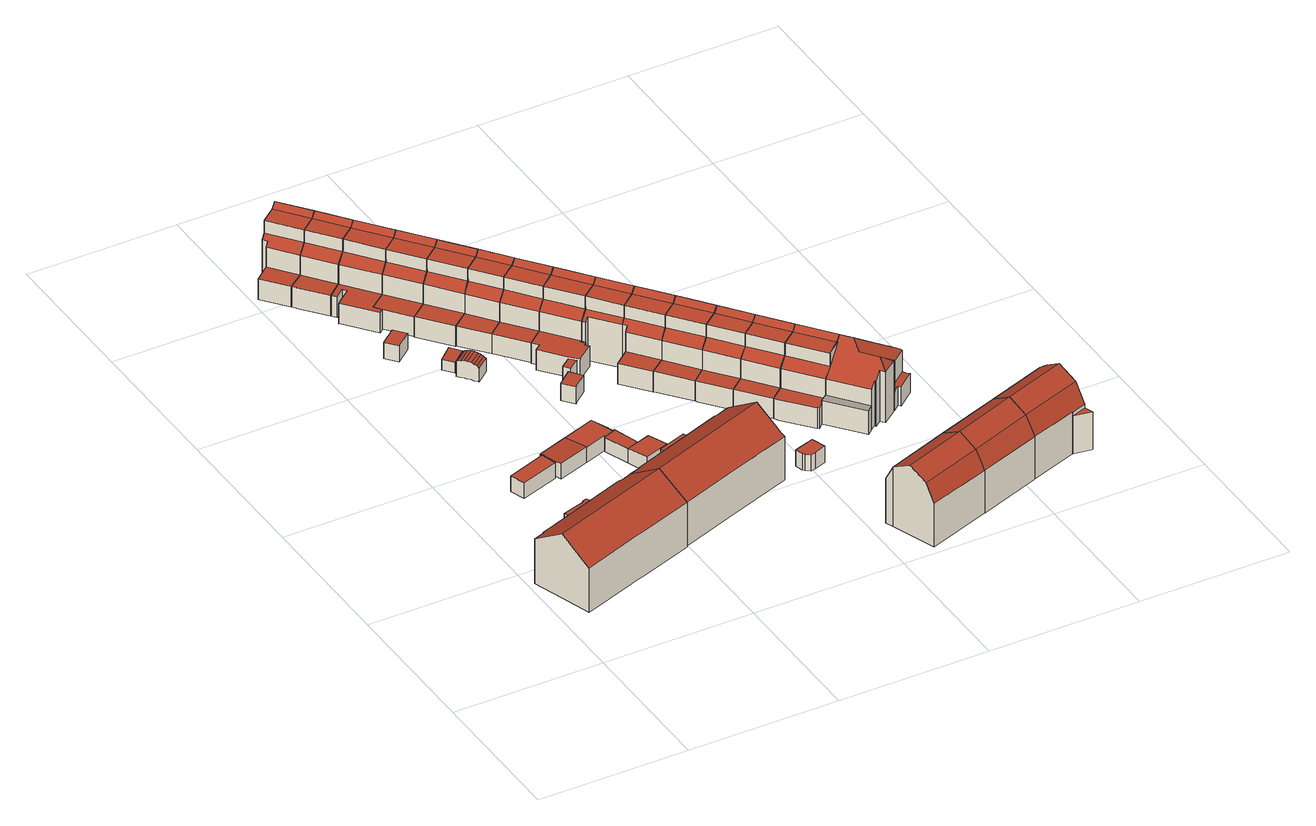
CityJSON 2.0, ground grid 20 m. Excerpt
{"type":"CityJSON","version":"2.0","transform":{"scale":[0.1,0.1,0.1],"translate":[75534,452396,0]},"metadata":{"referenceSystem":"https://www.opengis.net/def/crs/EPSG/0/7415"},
"CityObjects":{
"building1":{"type":"Building","attributes":{"Volume":1195.18,"Dakoppervlakte":189.59,"Muuroppervlakte":355.84,"Vloeroppervlakte":176.14,"hoogte_Z_max_in_m_NAP":9.93,"GEB_DOEL":"woonfunctie","dateOfConstruction":"1950-01-01","measuredHeight":9.1},"geometry":[{"type":"Solid","lod":"2","boundaries":[[[[0,1,2,3,4,5,6,7,8,9,10,11,12,13,14,15,16,17,18,19,20,21,22]],[[23,24,25,26,27,28,29]],[[30,26,25,31,32,33,34,35]],[[36,37,38,39]],[[40,41,42,43,44,45,46]],[[47,48,49,50,51,52,53]],[[0,22,38,37]],[[0,37,36,1]],[[3,2,44,43]],[[45,44,2,1,36]],[[42,41,48,5,4]],[[3,43,42,4]],[[9,51,50,10]],[[8,7,53,52]],[[7,6,47,53]],[[5,48,47,6]],[[40,49,48,41]],[[36,39,46,45]],[[38,34,33,50,49,40,46,39]],[[27,26,30,20,19,18]],[[30,35,21,20]],[[35,34,38,22,21]],[[50,33,32,11,10]],[[32,31,12,11]],[[31,25,24,14,13,12]],[[14,24,23,29,28,27,18,17,16,15]],[[52,51,9,8]]]],"semantics":{"surfaces":[{"type":"GroundSurface"},{"type":"RoofSurface"},{"type":"WallSurface"}],"values":[[0,1,1,1,1,1,2,2,2,2,2,2,2,2,2,2,2,2,2,2,2,2,2,2,2,2,2]]}}]},
"building2":{"type":"Building","attributes":{"Volume":25.35,"Dakoppervlakte":11.63,"Muuroppervlakte":32.92,"Vloeroppervlakte":11.63,"hoogte_Z_max_in_m_NAP":2.79,"GEB_DOEL":"onbekend","dateOfConstruction":"1950-01-01","measuredHeight":2.18},"geometry":[{"type":"Solid","lod":"2","boundaries":[[[[54,55,56,57]],[[58,59,60,61]],[[55,58,61,56]],[[55,54,59,58]],[[57,60,59,54]],[[56,61,60,57]]]],"semantics":{"surfaces":[{"type":"GroundSurface"},{"type":"RoofSurface"},{"type":"WallSurface"}],"values":[[0,1,2,2,2,2]]}}]},
"building3":{"type":"Building","attributes":{"Volume":11.56,"Dakoppervlakte":4.93,"Muuroppervlakte":21.16,"Vloeroppervlakte":11.14,"hoogte_Z_max_in_m_NAP":3.44,"GEB_DOEL":"onbekend","dateOfConstruction":"1933-01-01","measuredHeight":2.34},"geometry":[{"type":"Solid","lod":"2","boundaries":[[[[62,63,64,65]],[[66,67,68,69]],[[63,69,68,64]],[[63,62,66,69]],[[65,67,66,62]],[[64,68,67,65]]]],"semantics":{"surfaces":[{"type":"GroundSurface"},{"type":"RoofSurface"},{"type":"WallSurface"}],"values":[[0,1,2,2,2,2]]}}]},
"building4":{"type":"Building","attributes":{"Volume":97.15,"Dakoppervlakte":45.96,"Muuroppervlakte":88.94,"Vloeroppervlakte":45.91,"hoogte_Z_max_in_m_NAP":3.11,"GEB_DOEL":"onbekend","dateOfConstruction":"1950-01-01","measuredHeight":2.26},"geometry":[{"type":"Solid","lod":"2","boundaries":[[[[70,71,72,73,74,75,76,77,78,79,80,81,82,83,84,85,86]],[[87,88,89,90,91,92,93,94]],[[95,96,97,98]],[[99,100,101,102,103,104]],[[105,106,107,108,92,91,109]],[[72,94,93,73]],[[87,94,72,71,101]],[[90,79,78,91]],[[95,98,102,70,86]],[[96,95,86,85]],[[85,84,97,96]],[[99,104,82,81]],[[71,70,102,101]],[[97,84,83,103,102,98]],[[87,101,100,88]],[[89,88,100,99,81,80,79,90]],[[105,76,75,106]],[[106,75,74,107]],[[73,93,108,107,74]],[[77,109,91,78]],[[77,76,105,109]],[[108,93,92]],[[103,83,82,104]]]],"semantics":{"surfaces":[{"type":"GroundSurface"},{"type":"RoofSurface"},{"type":"WallSurface"}],"values":[[0,1,1,1,1,2,2,2,2,2,2,2,2,2,2,2,2,2,2,2,2,2,2]]}}]},
"building5":{"type":"Building","attributes":{"Volume":7.11,"Dakoppervlakte":4.47,"Muuroppervlakte":13.64,"Vloeroppervlakte":4.47,"hoogte_Z_max_in_m_NAP":2.65,"GEB_DOEL":"onbekend","dateOfConstruction":"1933-01-01","measuredHeight":1.59},"geometry":[{"type":"Solid","lod":"2","boundaries":[[[[110,111,112,113]],[[114,115,116,117]],[[113,115,114,110]],[[113,112,116,115]],[[111,117,116,112]],[[111,110,114,117]]]],"semantics":{"surfaces":[{"type":"GroundSurface"},{"type":"RoofSurface"},{"type":"WallSurface"}],"values":[[0,1,2,2,2,2]]}}]},
"building6":{"type":"Building","attributes":{"Volume":350.72,"Dakoppervlakte":59.56,"Muuroppervlakte":212.01,"Vloeroppervlakte":52.12,"hoogte_Z_max_in_m_NAP":9.97,"GEB_DOEL":"woonfunctie","dateOfConstruction":"1933-01-01","measuredHeight":9.05},"geometry":[{"type":"Solid","lod":"2","boundaries":[[[[118,119,120,121,122,123,124,125,126,127,128,129,130,131]],[[132,133,134,135]],[[136,137,138,139]],[[140,138,137,141]],[[142,143,144,145,146,147]],[[141,148,149,140]],[[138,140,121,120,119,118,143,142]],[[143,118,131,144]],[[145,144,131,130,135]],[[140,149,122,121]],[[129,132,135,130]],[[128,133,132,129]],[[134,133,128,127]],[[145,135,134,146]],[[136,147,137]],[[139,138,142]],[[124,123,148,141,137,147,146,134,127,126,125]],[[147,136,139,142]],[[148,123,122,149]]]],"semantics":{"surfaces":[{"type":"GroundSurface"},{"type":"RoofSurface"},{"type":"WallSurface"}],"values":[[0,1,1,1,1,1,2,2,2,2,2,2,2,2,2,2,2,2,2]]}}]},
"building7":{"type":"Building","attributes":{"Volume":14.66,"Dakoppervlakte":6.84,"Muuroppervlakte":22.08,"Vloeroppervlakte":6.34,"hoogte_Z_max_in_m_NAP":3.49,"GEB_DOEL":"onbekend","dateOfConstruction":"1933-01-01","measuredHeight":2.47},"geometry":[{"type":"Solid","lod":"2","boundaries":[[[[150,151,152,153,154,155,156,157,158,159,160,161,162,163,164,165,166,167]],[[168,169,170,171]],[[169,168,172,173]],[[174,173,172,175]],[[176,174,175,177]],[[176,177,178,179]],[[180,181,182,183]],[[184,182,181,185]],[[170,184,185,171]],[[178,177,175,172,168,171,185,181,159,158,157,156,155,154,153,152]],[[179,151,150,167,166,165,164,163,162,161,183,182,184,170,169,173,174,176]],[[161,160,180,183]],[[181,180,160,159]],[[151,179,178,152]]]],"semantics":{"surfaces":[{"type":"GroundSurface"},{"type":"RoofSurface"},{"type":"WallSurface"}],"values":[[0,1,1,1,1,1,1,1,1,2,2,2,2,2]]}}]},
"building8":{"type":"Building","attributes":{"Volume":1222.31,"Dakoppervlakte":199.3,"Muuroppervlakte":361.35,"Vloeroppervlakte":169.63,"hoogte_Z_max_in_m_NAP":9.93,"GEB_DOEL":"woonfunctie","dateOfConstruction":"1950-01-01","measuredHeight":9.03},"geometry":[{"type":"Solid","lod":"2","boundaries":[[[[186,187,188,189,190,191,192,193,194,195,196,197,198,199,200,201,202,203,204,205,206,207,208,209]],[[210,211,25,24,212,213]],[[214,215,216,217,31,25,211,218,219,220]],[[221,222,223,224,225]],[[226,227,228,229,230,231]],[[232,233,234,235,236,237]],[[238,239,240,241]],[[211,196,195,218]],[[194,193,220,219,218,195]],[[214,220,193,192,231]],[[215,237,205,204,216]],[[217,216,204,203,202,31]],[[25,31,202,201,200,24]],[[198,213,212,24,200,199]],[[198,197,210,213]],[[196,211,210,197]],[[209,208,222,221]],[[225,224,187,186]],[[226,231,192,191]],[[226,191,190,227]],[[189,228,227,190]],[[189,188,229,228]],[[205,237,236,206]],[[235,234,222,208,207]],[[206,236,235,207]],[[238,233,232,239]],[[240,230,229,241]],[[233,223,222,234]],[[229,188,187,224,223,233,238,241]],[[230,240,239,232,237,215,214,231]],[[186,209,221,225]]]],"semantics":{"surfaces":[{"type":"GroundSurface"},{"type":"RoofSurface"},{"type":"WallSurface"}],"values":[[0,1,1,1,1,1,1,2,2,2,2,2,2,2,2,2,2,2,2,2,2,2,2,2,2,2,2,2,2,2,2]]}}]},
"building9":{"type":"Building","attributes":{"Volume":347.27,"Dakoppervlakte":60.13,"Muuroppervlakte":208.9,"Vloeroppervlakte":52.78,"hoogte_Z_max_in_m_NAP":9.97,"GEB_DOEL":"woonfunctie","dateOfConstruction":"1933-01-01","measuredHeight":9.02},"geometry":[{"type":"Solid","lod":"2","boundaries":[[[[242,243,244,245,246,128,127,126,125,124,123,247,248,249]],[[250,251,137,136]],[[141,137,251,252]],[[253,254,147,146]],[[252,255,148,141]],[[256,257,134,133,258,259]],[[147,137,141,124,125,126,127,134,146]],[[255,247,123,148]],[[250,254,251]],[[136,137,147]],[[248,247,255,252,251,254,253,257,243,242,249]],[[136,147,254,250]],[[257,256,244,243]],[[134,127,128,133]],[[245,244,256,259,258,133,128,246]],[[257,253,146,134]],[[123,124,141,148]]]],"semantics":{"surfaces":[{"type":"GroundSurface"},{"type":"RoofSurface"},{"type":"WallSurface"}],"values":[[0,1,1,1,1,1,2,2,2,2,2,2,2,2,2,2,2]]}}]},
"building10":{"type":"Building","attributes":{"Volume":400.09,"Dakoppervlakte":70.81,"Muuroppervlakte":238.8,"Vloeroppervlakte":66.95,"hoogte_Z_max_in_m_NAP":9.97,"GEB_DOEL":"woonfunctie","dateOfConstruction":"1933-01-01","measuredHeight":9.05},"geometry":[{"type":"Solid","lod":"2","boundaries":[[[[260,261,244,243,242,249,248,247,262,263,264,265,266,267,268,269,270,271,272]],[[273,274,251,250]],[[252,251,274,275]],[[254,253,276,277]],[[255,252,275,278]],[[279,280,257,256,281,282,283,284,285,286,287]],[[275,263,262,278]],[[278,262,247,255]],[[251,254,250]],[[273,277,274]],[[255,247,248,249,242,243,257,253,254,251,252]],[[277,273,250,254]],[[287,286,269,268]],[[287,268,267,279]],[[280,279,267,266]],[[257,243,244,256]],[[244,261,281,256]],[[281,261,260,282]],[[282,260,272,283]],[[283,272,271,284]],[[284,271,270,269,286,285]],[[280,276,253,257]],[[277,276,280,266,265,264,263,275,274]]]],"semantics":{"surfaces":[{"type":"GroundSurface"},{"type":"RoofSurface"},{"type":"WallSurface"}],"values":[[0,1,1,1,1,1,2,2,2,2,2,2,2,2,2,2,2,2,2,2,2,2,2]]}}]},
"building11":{"type":"Building","attributes":{"Volume":11.48,"Dakoppervlakte":4.83,"Muuroppervlakte":21.09,"Vloeroppervlakte":4.83,"hoogte_Z_max_in_m_NAP":3.38,"GEB_DOEL":"onbekend","dateOfConstruction":"1933-01-01","measuredHeight":2.38},"geometry":[{"type":"Solid","lod":"2","boundaries":[[[[288,289,290,291,292]],[[293,294,295,296,297]],[[297,290,289,293]],[[289,288,294,293]],[[296,295,294,288,292,291]],[[290,297,296,291]]]],"semantics":{"surfaces":[{"type":"GroundSurface"},{"type":"RoofSurface"},{"type":"WallSurface"}],"values":[[0,1,2,2,2,2]]}}]},
"building12":{"type":"Building","attributes":{"Volume":369.86,"Dakoppervlakte":64.84,"Muuroppervlakte":213.76,"Vloeroppervlakte":57.08,"hoogte_Z_max_in_m_NAP":9.97,"GEB_DOEL":"woonfunctie","dateOfConstruction":"1933-01-01","measuredHeight":9.01},"geometry":[{"type":"Solid","lod":"2","boundaries":[[[[298,299,300,301,302,303,304,305,306,307,308,309,310]],[[311,312,274,273]],[[275,274,312,313]],[[314,315,277,276]],[[278,275,313,316]],[[280,279,287,317,318]],[[280,276,277,274,275,304,303,302,301]],[[316,306,305,278]],[[275,278,305,304]],[[311,315,312]],[[307,306,316,313,312,315,314,318,310,309,308]],[[273,277,315,311]],[[300,299,287,279]],[[299,298,317,287]],[[310,318,317,298]],[[300,279,280,301]],[[276,280,318,314]],[[274,277,273]]]],"semantics":{"surfaces":[{"type":"GroundSurface"},{"type":"RoofSurface"},{"type":"WallSurface"}],"values":[[0,1,1,1,1,1,2,2,2,2,2,2,2,2,2,2,2,2]]}}]},
"building13":{"type":"Building","attributes":{"Volume":371.83,"Dakoppervlakte":64.7,"Muuroppervlakte":214.77,"Vloeroppervlakte":56.93,"hoogte_Z_max_in_m_NAP":9.97,"GEB_DOEL":"woonfunctie","dateOfConstruction":"1933-01-01","measuredHeight":9.05},"geometry":[{"type":"Solid","lod":"2","boundaries":[[[[319,320,321,322,323,324,325,326,327,328,329,330,331]],[[332,333,312,311]],[[313,312,333,334]],[[335,336,315,314]],[[313,334,337,316]],[[318,317,338,339,340]],[[334,331,330,337]],[[337,330,329,316]],[[332,336,333]],[[316,329,328,327,326,325,318,314,315,312,313]],[[336,335,340,321,320,319,331,334,333]],[[311,315,336,332]],[[318,325,324,317]],[[317,324,323,322,339,338]],[[340,339,322,321]],[[314,318,340,335]],[[312,315,311]]]],"semantics":{"surfaces":[{"type":"GroundSurface"},{"type":"RoofSurface"},{"type":"WallSurface"}],"values":[[0,1,1,1,1,1,2,2,2,2,2,2,2,2,2,2,2]]}}]},
"building14":{"type":"Building","attributes":{"Volume":325.07,"Dakoppervlakte":56.77,"Muuroppervlakte":204.37,"Vloeroppervlakte":49.84,"hoogte_Z_max_in_m_NAP":9.97,"GEB_DOEL":"woonfunctie","dateOfConstruction":"1933-01-01","measuredHeight":8.98},"geometry":[{"type":"Solid","lod":"2","boundaries":[[[[341,342,343,344,345,346,347,348,349,350,351,352]],[[353,354,333,332]],[[334,333,354,355]],[[337,334,355,356]],[[336,335,357,358]],[[339,359,360,340]],[[352,351,356,355]],[[356,351,350,337]],[[353,358,354]],[[337,350,349,348,347,346,340,335,336,333,334]],[[341,352,355,354,358,357,360,343,342]],[[332,336,358,353]],[[340,346,345,339]],[[339,345,344,359]],[[360,359,344,343]],[[360,357,335,340]],[[333,336,332]]]],"semantics":{"surfaces":[{"type":"GroundSurface"},{"type":"RoofSurface"},{"type":"WallSurface"}],"values":[[0,1,1,1,1,1,2,2,2,2,2,2,2,2,2,2,2]]}}]},
"building15":{"type":"Building","attributes":{"Volume":349.93,"Dakoppervlakte":60.95,"Muuroppervlakte":209.11,"Vloeroppervlakte":53.51,"hoogte_Z_max_in_m_NAP":9.97,"GEB_DOEL":"woonfunctie","dateOfConstruction":"1933-01-01","measuredHeight":8.99},"geometry":[{"type":"Solid","lod":"2","boundaries":[[[[361,362,363,364,344,343,342,341,352,351,365,366]],[[367,368,354,353]],[[355,354,368,369]],[[370,371,358,357]],[[369,372,356,355]],[[373,360,359,374]],[[358,354,355,352,341,342,343,360,357]],[[372,365,351,356]],[[367,371,368]],[[353,354,358]],[[366,365,372,369,368,371,370,373,363,362,361]],[[371,367,353,358]],[[363,373,374,364]],[[344,359,360,343]],[[374,359,344,364]],[[357,360,373,370]],[[355,356,351,352]]]],"semantics":{"surfaces":[{"type":"GroundSurface"},{"type":"RoofSurface"},{"type":"WallSurface"}],"values":[[0,1,1,1,1,1,2,2,2,2,2,2,2,2,2,2,2]]}}]},
"building16":{"type":"Building","attributes":{"Volume":406.11,"Dakoppervlakte":75.05,"Muuroppervlakte":236.13,"Vloeroppervlakte":67.04,"hoogte_Z_max_in_m_NAP":9.97,"GEB_DOEL":"woonfunctie","dateOfConstruction":"1933-01-01","measuredHeight":9.04},"geometry":[{"type":"Solid","lod":"2","boundaries":[[[[375,376,377,378,379,380,381,382,383,384,385,386,387,388,389,390,391,392,393,394,395,396]],[[397,398,368,367]],[[369,368,398,399]],[[400,401,371,370]],[[399,402,372,369]],[[403,404,405,406,373,374,407,408,409,410,411,412]],[[413,414,415,416]],[[371,368,369,388,387,386,385,373,370]],[[402,390,389,372]],[[369,372,389,388]],[[368,371,367]],[[397,401,398]],[[391,390,402,399,398,401,400,406,394,393,392]],[[367,371,401,397]],[[376,375,403,412]],[[375,396,404,403]],[[404,396,395,405]],[[395,394,406,405]],[[384,374,373,385]],[[407,374,384,383]],[[408,407,383,382]],[[416,380,379,413]],[[413,379,378,414]],[[380,416,415,381]],[[409,408,382,381,415,414,378,377,411,410]],[[406,400,370,373]],[[377,376,412,411]]]],"semantics":{"surfaces":[{"type":"GroundSurface"},{"type":"RoofSurface"},{"type":"WallSurface"}],"values":[[0,1,1,1,1,1,1,2,2,2,2,2,2,2,2,2,2,2,2,2,2,2,2,2,2,2,2]]}}]},
"building17":{"type":"Building","attributes":{"Volume":13.14,"Dakoppervlakte":5.58,"Muuroppervlakte":21.96,"Vloeroppervlakte":5.58,"hoogte_Z_max_in_m_NAP":3.33,"GEB_DOEL":"onbekend","dateOfConstruction":"1933-01-01","measuredHeight":2.35},"geometry":[{"type":"Solid","lod":"2","boundaries":[[[[417,418,419,420,421,422,423,424]],[[425,426,427,428,429,430,431,432]],[[429,428,427,423,422,421]],[[421,420,430,429]],[[432,431,419,418]],[[425,432,418,417]],[[417,424,426,425]],[[426,424,423,427]],[[420,419,431,430]]]],"semantics":{"surfaces":[{"type":"GroundSurface"},{"type":"RoofSurface"},{"type":"WallSurface"}],"values":[[0,1,2,2,2,2,2,2,2]]}}]},
"building18":{"type":"Building","attributes":{"Volume":299.54,"Dakoppervlakte":45.21,"Muuroppervlakte":197.52,"Vloeroppervlakte":38.45,"hoogte_Z_max_in_m_NAP":9.97,"GEB_DOEL":"woonfunctie","dateOfConstruction":"1933-01-01","measuredHeight":9.02},"geometry":[{"type":"Solid","lod":"2","boundaries":[[[[396,395,394,393,392,391,390,433,434,435,436,437,438,439]],[[404,440,406,405]],[[397,441,442,398]],[[399,398,442,443]],[[443,444,402,399]],[[400,445,446,447,448,401]],[[446,445,440,439,438]],[[447,446,438,437]],[[444,433,390,402]],[[396,439,440,404]],[[394,395,405,406]],[[395,396,404,405]],[[440,445,400,406]],[[398,401,397]],[[441,448,442]],[[406,400,401,398,399,391,392,393,394]],[[433,444,443,442,448,447,437,436,435,434]],[[397,401,448,441]],[[399,402,390,391]]]],"semantics":{"surfaces":[{"type":"GroundSurface"},{"type":"RoofSurface"},{"type":"WallSurface"}],"values":[[0,1,1,1,1,1,2,2,2,2,2,2,2,2,2,2,2,2,2]]}}]},
"building19":{"type":"Building","attributes":{"Volume":363.98,"Dakoppervlakte":61.88,"Muuroppervlakte":214.18,"Vloeroppervlakte":54.14,"hoogte_Z_max_in_m_NAP":9.97,"GEB_DOEL":"woonfunctie","dateOfConstruction":"1933-01-01","measuredHeight":9.04},"geometry":[{"type":"Solid","lod":"2","boundaries":[[[[449,450,437,436,435,434,433,451,452,453,454,455,456,457]],[[458,459,460,461]],[[441,462,463,442]],[[443,442,463,464]],[[448,447,465,466,467,468]],[[464,469,444,443]],[[447,437,450,465]],[[450,449,460,466,465]],[[444,469,451,433]],[[457,461,460,449]],[[461,457,456,458]],[[456,455,459,458]],[[466,460,459,467]],[[442,448,441]],[[462,468,463]],[[442,443,434,435,436,437,447,448]],[[452,451,469,464,463,468,467,459,455,454,453]],[[441,448,468,462]],[[443,444,433,434]]]],"semantics":{"surfaces":[{"type":"GroundSurface"},{"type":"RoofSurface"},{"type":"WallSurface"}],"values":[[0,1,1,1,1,1,2,2,2,2,2,2,2,2,2,2,2,2,2]]}}]},
"building20":{"type":"Building","attributes":{"Volume":567.61,"Dakoppervlakte":95.72,"Muuroppervlakte":239.64,"Vloeroppervlakte":65.88,"hoogte_Z_max_in_m_NAP":10.93,"GEB_DOEL":"woonfunctie","dateOfConstruction":"1925-01-01","measuredHeight":9.97},"geometry":[{"type":"Solid","lod":"2","boundaries":[[[[470,471,472,473,474,475,476,477,478,479]],[[480,481,482,483]],[[484,485,482,481]],[[484,486,487,485]],[[488,489,487,486]],[[487,472,471,470,479,483,482,485]],[[479,478,480,483]],[[475,474,488,486,484,481,480,478,477,476]],[[473,489,488,474]],[[472,487,489,473]]]],"semantics":{"surfaces":[{"type":"GroundSurface"},{"type":"RoofSurface"},{"type":"WallSurface"}],"values":[[0,1,1,1,1,2,2,2,2,2]]}}]},
"building21":{"type":"Building","attributes":{"Volume":370.12,"Dakoppervlakte":63.65,"Muuroppervlakte":213.71,"Vloeroppervlakte":55.81,"hoogte_Z_max_in_m_NAP":9.97,"GEB_DOEL":"woonfunctie","dateOfConstruction":"1933-01-01","measuredHeight":9.05},"geometry":[{"type":"Solid","lod":"2","boundaries":[[[[490,491,492,456,455,454,453,452,451,493,494,495,496]],[[459,458,497,498,499]],[[500,463,462,501]],[[464,463,500,502]],[[503,504,468,467]],[[502,505,469,464]],[[494,493,505,502]],[[505,493,451,469]],[[455,456,458,459]],[[458,456,492,491,498,497]],[[490,499,498,491]],[[467,459,499,503]],[[504,500,501]],[[463,468,462]],[[469,451,452,453,454,455,459,467,468,463,464]],[[462,468,504,501]],[[504,503,499,490,496,495,494,502,500]]]],"semantics":{"surfaces":[{"type":"GroundSurface"},{"type":"RoofSurface"},{"type":"WallSurface"}],"values":[[0,1,1,1,1,1,2,2,2,2,2,2,2,2,2,2,2]]}}]},
"building22":{"type":"Building","attributes":{"Volume":344.18,"Dakoppervlakte":59.03,"Muuroppervlakte":208.65,"Vloeroppervlakte":51.72,"hoogte_Z_max_in_m_NAP":9.97,"GEB_DOEL":"woonfunctie","dateOfConstruction":"1933-01-01","measuredHeight":9.05},"geometry":[{"type":"Solid","lod":"2","boundaries":[[[[490,496,495,494,493,506,507,508,509,510,511,512,491]],[[499,498,513,514,515]],[[501,516,517,500]],[[502,500,517,518]],[[519,520,504,503]],[[518,521,505,502]],[[507,506,521,518,517,520,519,515,510,509,508]],[[521,506,493,505]],[[491,498,499,490]],[[498,491,512,511,514,513]],[[515,514,511,510]],[[503,499,515,519]],[[500,504,501]],[[516,520,517]],[[499,503,504,500,502,494,495,496,490]],[[501,504,520,516]],[[502,505,493,494]]]],"semantics":{"surfaces":[{"type":"GroundSurface"},{"type":"RoofSurface"},{"type":"WallSurface"}],"values":[[0,1,1,1,1,1,2,2,2,2,2,2,2,2,2,2,2]]}}]},
"building23":{"type":"Building","attributes":{"Volume":357.16,"Dakoppervlakte":61.15,"Muuroppervlakte":210.74,"Vloeroppervlakte":53.55,"hoogte_Z_max_in_m_NAP":9.97,"GEB_DOEL":"woonfunctie","dateOfConstruction":"1933-01-01","measuredHeight":9.04},"geometry":[{"type":"Solid","lod":"2","boundaries":[[[[522,511,510,509,508,507,506,523,524,525,526,527,528]],[[529,530,515,514,531]],[[532,533,517,516]],[[518,517,533,534]],[[535,536,520,519]],[[534,537,521,518]],[[524,523,537,534,533,536,535,530,527,526,525]],[[537,523,506,521]],[[528,527,530,529]],[[511,514,515,510]],[[514,511,522,528,529,531]],[[519,515,530,535]],[[517,520,516]],[[532,536,533]],[[520,517,518,507,508,509,510,515,519]],[[516,520,536,532]],[[518,521,506,507]]]],"semantics":{"surfaces":[{"type":"GroundSurface"},{"type":"RoofSurface"},{"type":"WallSurface"}],"values":[[0,1,1,1,1,1,2,2,2,2,2,2,2,2,2,2,2]]}}]},
"building24":{"type":"Building","attributes":{"Volume":398.21,"Dakoppervlakte":67.69,"Muuroppervlakte":218.96,"Vloeroppervlakte":59.23,"hoogte_Z_max_in_m_NAP":9.97,"GEB_DOEL":"woonfunctie","dateOfConstruction":"1933-01-01","measuredHeight":9.07},"geometry":[{"type":"Solid","lod":"2","boundaries":[[[[538,539,540,528,527,526,525,524,523,541,542,543,544,545,546,547,548]],[[549,550,551,530,529,552,553,554]],[[555,556,533,532]],[[534,533,556,557]],[[557,558,559,537,534]],[[560,536,535,561]],[[528,529,530,527]],[[529,528,540,539,553,552]],[[539,538,554,553]],[[548,547,550,549]],[[551,550,547,546]],[[555,560,556]],[[532,533,536]],[[535,530,551,561]],[[530,535,536,533,534,537,523,524,525,526,527]],[[537,559,558,542,541,523]],[[561,551,546,545,544,543,542,558,557,556,560]],[[532,536,560,555]],[[538,548,549,554]]]],"semantics":{"surfaces":[{"type":"GroundSurface"},{"type":"RoofSurface"},{"type":"WallSurface"}],"values":[[0,1,1,1,1,1,2,2,2,2,2,2,2,2,2,2,2,2,2]]}}]},
"building25":{"type":"Building","attributes":{"Volume":577.22,"Dakoppervlakte":97.6,"Muuroppervlakte":241.09,"Vloeroppervlakte":67.11,"hoogte_Z_max_in_m_NAP":10.93,"GEB_DOEL":"woonfunctie","dateOfConstruction":"1925-01-01","measuredHeight":9.97},"geometry":[{"type":"Solid","lod":"2","boundaries":[[[[562,478,477,476,475,474,563,564,565,566,567,568]],[[480,569,570,571,572,481]],[[573,484,481,572]],[[574,486,484,573]],[[574,575,488,486]],[[476,477,478,480,481,484,486,475]],[[569,480,478,562,568,567,571,570]],[[567,566,565,564,563,575,574,573,572,571]],[[474,488,575,563]],[[475,486,488,474]]]],"semantics":{"surfaces":[{"type":"GroundSurface"},{"type":"RoofSurface"},{"type":"WallSurface"}],"values":[[0,1,1,1,1,2,2,2,2,2]]}}]},
"building26":{"type":"Building","attributes":{"Volume":437.47,"Dakoppervlakte":77.7,"Muuroppervlakte":222.14,"Vloeroppervlakte":69.93,"hoogte_Z_max_in_m_NAP":9.97,"GEB_DOEL":"winkelfunctie,woonfunctie","dateOfConstruction":"1933-01-01","measuredHeight":9.05},"geometry":[{"type":"Solid","lod":"2","boundaries":[[[[576,577,578,579,580,581,582,583,584,585,586,587,588,589,590,591,592,593,547,546,545,544,543,542,594,595]],[[596,597,598,599]],[[600,556,555]],[[601,602,603,604,605,557,556,600,560,561,606,607,608]],[[609,610,603,602]],[[611,612,605,604,613,614]],[[557,605,612,615,616,617,558]],[[610,618,613,604,603]],[[619,620,621,622,623,624,625]],[[626,627,628,629]],[[579,578,615,612]],[[578,577,629,616,615]],[[594,542,558,617,628]],[[592,591,607,606,598]],[[607,591,590,608]],[[601,608,590,589]],[[602,601,589,588]],[[602,588,587,586,610,609]],[[612,611,619,580,579]],[[555,556,560]],[[558,542,543,544,545,546,599,561,560,556,557]],[[618,610,586,585,621]],[[583,582,624,623]],[[585,584,622,621]],[[623,622,584,583]],[[619,611,614,620]],[[614,613,618,621,620]],[[626,629,577,576]],[[576,595,627,626]],[[594,628,627,595]],[[616,629,628,617]],[[596,599,546,547]],[[547,593,597,596]],[[593,592,598,597]],[[561,599,598,606]],[[555,560,600]],[[581,580,619,625,624,582]]]],"semantics":{"surfaces":[{"type":"GroundSurface"},{"type":"OuterFloorSurface"},{"type":"RoofSurface"},{"type":"WallSurface"}],"values":[[0,1,2,2,2,2,2,2,2,2,3,3,3,3,3,3,3,3,3,3,3,3,3,3,3,3,3,3,3,3,3,3,3,3,3,3,3]]}}]},
"building27":{"type":"Building","attributes":{"Volume":564.26,"Dakoppervlakte":94.75,"Muuroppervlakte":241.58,"Vloeroppervlakte":65.92,"hoogte_Z_max_in_m_NAP":10.93,"GEB_DOEL":"woonfunctie","dateOfConstruction":"1925-01-01","measuredHeight":9.97},"geometry":[{"type":"Solid","lod":"2","boundaries":[[[[630,631,632,633,634,567,566,565,564,563,635,636,637,638,639,640]],[[572,571,641,642,643,644,645]],[[646,573,572,645]],[[573,646,647,648,574]],[[649,650,651]],[[648,652,653,575,574]],[[566,567,571,572]],[[633,642,641,571,567,634]],[[633,632,651,643,642]],[[648,647,638,637]],[[572,573,574,564,565,566]],[[631,630,650,649]],[[651,632,631,649]],[[651,650,644,643]],[[563,564,574,575]],[[648,637,636,652]],[[647,646,645,644,650,630,640,639,638]],[[563,575,653,652,636,635]]]],"semantics":{"surfaces":[{"type":"GroundSurface"},{"type":"RoofSurface"},{"type":"WallSurface"}],"values":[[0,1,1,1,1,1,2,2,2,2,2,2,2,2,2,2,2,2]]}}]}
},
"vertices":[
[24,192,8],[65,206,8],[84,212,8],[96,215,8],[96,217,8],[102,219,8],[112,222,8],[113,221,8],[146,232,8],[150,230,8],[151,229,8],[155,227,8],[168,232,8],[183,191,8],[197,150,8],[124,124,8],[117,122,8],[106,118,8],[34,92,8],[21,133,8],[8,174,8],[24,180,8],[24,183,8],[124,124,71],[197,150,71],[183,191,99],[21,133,99],[34,92,71],[106,118,71],[117,122,71],[8,174,71],[168,232,71],[155,227,71],[151,229,69],[24,183,69],[24,180,71],[65,206,39],[24,192,39],[24,183,39],[68,199,39],[105,212,67],[102,219,67],[96,217,67],[96,215,67],[84,212,67],[65,206,67],[68,199,67],[112,222,39],[102,219,39],[105,212,39],[151,229,39],[150,230,39],[146,232,39],[113,221,39],
[82,329,6],[75,349,6],[127,367,6],[133,346,6],[75,349,28],[82,329,28],[133,346,28],[127,367,28],
[86,630,11],[74,645,11],[95,662,11],[107,647,11],[86,630,34],[107,647,34],[95,662,34],[74,645,34],
[219,327,9],[207,361,9],[207,362,9],[178,352,9],[136,338,9],[133,346,9],[127,367,9],[126,369,9],[167,383,9],[210,398,9],[218,375,9],[220,367,9],[224,369,9],[236,333,9],[252,338,9],[262,311,9],[229,300,9],[207,361,30],[221,366,30],[218,375,30],[210,398,29],[167,383,29],[169,379,29],[178,352,30],[207,362,30],[229,300,31],[262,311,31],[252,338,30],[219,327,30],[220,367,29],[221,366,29],[207,361,29],[219,327,29],[236,333,29],[224,369,29],[127,367,29],[133,346,30],[136,338,31],[178,352,31],[126,369,29],
[151,595,11],[132,579,11],[121,592,11],[140,609,11],[151,595,26],[140,609,26],[121,592,26],[132,579,26],
[27,847,9],[32,851,9],[51,866,9],[57,871,9],[88,896,9],[119,857,9],[88,832,9],[82,827,9],[63,812,9],[53,804,9],[33,789,9],[7,821,9],[27,838,9],[31,841,9],[7,821,38],[33,789,38],[53,804,38],[27,838,38],[63,812,94],[82,827,94],[51,866,94],[32,851,94],[57,871,100],[88,832,100],[32,851,76],[27,847,71],[31,841,71],[27,838,66],[53,804,66],[63,812,76],[119,857,69],[88,896,69],
[132,572,10],[130,574,10],[147,588,10],[149,586,10],[151,583,10],[154,580,10],[156,576,10],[159,573,10],[161,570,10],[163,567,10],[165,565,10],[148,551,10],[147,554,10],[144,556,10],[142,560,10],[139,563,10],[137,566,10],[134,569,10],[156,576,35],[139,563,35],[142,560,34],[159,573,34],[154,580,35],[137,566,35],[134,569,34],[151,583,34],[132,572,33],[149,586,33],[147,588,31],[130,574,31],[165,565,29],[163,567,31],[147,554,31],[148,551,29],[144,556,33],[161,570,33],
[229,276,9],[233,266,9],[263,276,9],[263,279,9],[306,293,9],[307,290,9],[311,286,9],[313,285,9],[330,291,9],[332,291,9],[346,250,9],[358,213,9],[360,209,9],[266,175,9],[197,150,9],[183,191,9],[168,232,9],[171,233,9],[183,237,9],[184,240,9],[185,244,9],[184,249,9],[190,251,9],[186,261,9],[358,213,74],[346,250,99],[266,175,71],[360,209,71],[311,286,69],[184,240,69],[183,237,71],[171,233,71],[332,291,71],[330,291,71],[313,285,70],[186,261,37],[190,251,37],[226,263,37],[233,266,37],[229,276,37],[307,290,40],[306,293,40],[263,279,40],[263,276,40],[266,270,40],[311,286,40],[228,256,39],[226,263,39],[190,251,39],[184,249,39],[185,244,39],[184,240,39],[226,263,67],[228,256,67],[266,270,67],[263,276,67],
[93,774,9],[83,767,9],[64,751,9],[37,784,9],[37,785,9],[149,819,9],[118,794,9],[112,789,9],[93,774,94],[112,789,94],[118,794,100],[83,767,66],[93,774,76],[149,819,69],[64,751,38],[83,767,38],[37,785,38],[37,784,38],
[81,755,9],[69,745,9],[183,777,9],[151,752,9],[145,747,9],[126,732,9],[117,724,9],[95,707,9],[102,698,9],[97,694,9],[65,733,9],[64,733,9],[85,750,9],[126,732,94],[145,747,94],[151,752,100],[117,724,66],[126,732,76],[183,777,69],[95,707,38],[117,724,38],[69,745,38],[81,755,38],[85,750,38],[64,733,38],[65,733,38],[97,694,38],[102,698,38],
[224,458,10],[212,473,10],[231,489,10],[243,474,10],[225,459,10],[212,473,34],[224,458,34],[225,459,34],[243,474,34],[231,489,34],
[127,667,10],[102,698,10],[95,707,10],[117,724,10],[126,732,10],[145,747,10],[151,752,10],[183,777,10],[214,737,10],[183,712,10],[177,707,10],[158,692,10],[149,684,10],[158,692,94],[177,707,94],[183,712,100],[149,684,66],[158,692,76],[214,737,69],[127,667,38],[149,684,38],
[209,667,9],[190,652,9],[181,644,9],[160,627,9],[129,665,9],[127,667,9],[149,684,9],[158,692,9],[177,707,9],[183,712,9],[214,737,9],[246,697,9],[215,672,9],[190,652,94],[209,667,94],[215,672,100],[181,644,66],[190,652,76],[246,697,69],[129,665,38],[160,627,38],[181,644,38],
[237,632,10],[218,617,10],[208,609,10],[188,593,10],[160,627,10],[181,644,10],[190,652,10],[209,667,10],[215,672,10],[246,697,10],[275,661,10],[243,636,10],[218,617,94],[237,632,94],[243,636,100],[275,661,69],[208,609,66],[218,617,76],[188,593,38],[208,609,38],
[267,593,10],[248,578,10],[239,571,10],[219,555,10],[305,623,10],[273,598,10],[248,578,94],[267,593,94],[273,598,100],[239,571,66],[248,578,76],[305,623,69],[239,571,38],[219,555,38],
[271,521,9],[275,516,9],[253,499,9],[250,502,9],[236,492,9],[230,500,9],[243,510,9],[218,541,9],[226,547,9],[219,555,9],[239,571,9],[248,578,9],[267,593,9],[273,598,9],[305,623,9],[337,582,9],[306,557,9],[300,552,9],[281,537,9],[272,529,9],[270,528,9],[274,524,9],[281,537,94],[300,552,94],[306,557,100],[272,529,66],[281,537,76],[337,582,69],[271,521,38],[274,524,38],[270,528,38],[272,529,38],[226,547,38],[218,541,38],[243,510,38],[250,502,38],[253,499,38],[275,516,38],[236,492,35],[250,502,35],[243,510,35],[230,500,35],
[401,209,10],[395,208,10],[389,212,10],[387,215,10],[384,225,10],[390,227,10],[411,234,10],[417,215,10],[401,209,33],[417,215,33],[411,234,33],[390,227,33],[384,225,33],[387,215,33],[389,212,33],[395,208,33],
[368,544,9],[336,519,9],[330,514,9],[311,499,9],[306,495,9],[279,528,9],[275,525,9],[275,525,38],[311,499,94],[330,514,94],[336,519,100],[368,544,69],[275,525,66],[279,528,71],[306,495,71],[311,499,76],
[306,486,9],[310,490,9],[400,504,9],[368,479,9],[362,474,9],[343,459,9],[334,451,9],[314,436,9],[286,470,9],[314,436,38],[334,451,38],[306,486,38],[286,470,38],[343,459,94],[362,474,94],[368,479,100],[310,490,71],[306,486,66],[334,451,66],[343,459,76],[400,504,69],
[440,18,10],[432,41,10],[423,65,10],[419,76,10],[502,106,10],[506,95,10],[515,71,10],[523,48,10],[528,36,10],[444,6,10],[528,36,71],[523,48,95],[440,18,95],[444,6,72],[515,71,109],[432,41,109],[506,95,95],[423,65,95],[502,106,73],[419,76,73],
[365,411,9],[347,396,9],[317,433,9],[432,463,9],[400,438,9],[394,434,9],[375,419,9],[317,433,38],[347,396,38],[365,411,38],[394,434,94],[375,419,94],[400,438,100],[365,411,66],[375,419,76],[432,463,69],
[461,426,9],[430,401,9],[424,396,9],[405,381,9],[395,374,9],[377,359,9],[349,393,9],[349,393,38],[377,359,38],[395,374,38],[405,381,94],[424,396,94],[430,401,100],[395,374,66],[405,381,76],[461,426,69],
[381,355,9],[492,387,9],[461,362,9],[455,357,9],[436,342,9],[426,335,9],[409,321,9],[409,321,38],[426,335,38],[381,355,38],[436,342,94],[455,357,94],[461,362,100],[426,335,66],[436,342,76],[492,387,69],
[444,280,9],[443,279,9],[413,315,9],[522,350,9],[526,344,9],[495,318,9],[489,314,9],[471,298,9],[461,291,9],[452,284,9],[446,278,9],[446,278,38],[452,284,38],[461,291,38],[413,315,38],[443,279,38],[444,280,38],[471,298,94],[489,314,94],[495,318,100],[526,344,69],[522,350,69],[471,298,76],[461,291,66],
[529,36,10],[586,136,10],[590,125,10],[599,102,10],[607,79,10],[612,66,10],[610,65,10],[529,36,71],[610,65,71],[612,66,71],[607,79,95],[599,102,109],[590,125,95],[586,136,74],
[567,318,9],[557,311,9],[555,309,9],[564,298,9],[566,296,9],[568,292,9],[572,288,9],[550,270,9],[547,273,9],[539,266,9],[537,265,9],[532,261,9],[518,250,9],[513,256,9],[505,249,9],[504,251,9],[497,246,9],[489,239,9],[529,346,9],[539,353,9],[452,284,43],[489,239,43],[497,246,43],[461,291,43],[490,313,94],[513,256,81],[518,250,81],[520,267,91],[504,288,91],[506,305,100],[497,246,66],[504,251,73],[505,249,73],[532,261,81],[537,265,81],[566,296,66],[564,298,68],[524,285,80],[535,271,66],[555,309,68],[557,311,66],[529,346,66],[539,266,80],[566,296,36],[535,271,36],[539,266,36],[547,273,36],[550,270,36],[572,288,36],[568,292,36],[567,318,36],[539,353,36],[529,346,36],[557,311,36],
[695,95,10],[699,84,10],[675,88,10],[674,88,10],[651,80,10],[621,149,10],[653,160,10],[668,153,10],[675,150,10],[682,132,10],[690,108,10],[651,80,70],[674,88,70],[675,88,69],[695,95,69],[690,108,95],[682,132,109],[675,150,98],[668,153,95],[699,84,64],[695,95,64],[675,88,64],[653,160,74],[621,149,74]
]}
